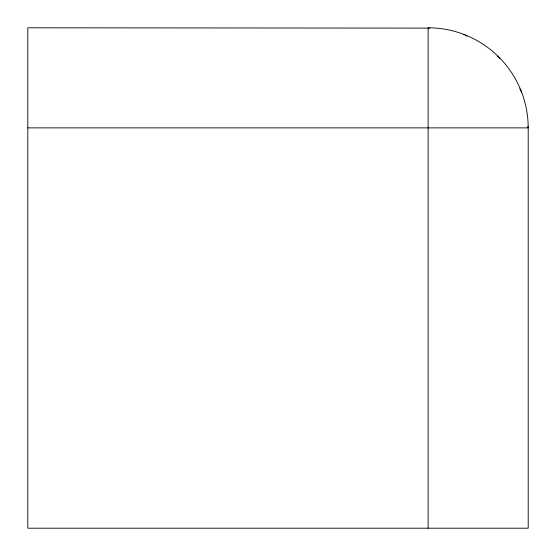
<?xml version="1.0" encoding="UTF-8"?>
<svg xmlns="http://www.w3.org/2000/svg" width="556" height="556" viewBox="0 0 556 556"><rect width="100%" height="100%" fill="white"/><g stroke="black" fill="none" stroke-linecap="round" stroke-linejoin="round"><path stroke-width="0.83" d="M27.8 127.88L528.2 127.88L528.2 528.2L27.8 528.2L27.8 27.8L429.795 28.12M463.287 34.507L464.962 34.826L467.123 36.251M497.446 56.163L498.885 57.115L499.837 58.554M519.749 88.877L521.174 91.038L521.493 92.713M527.88 126.205L528.2 127.88A100.08 100.08 0 0 0 428.12 27.8L428.12 528.2"/></g></svg>
